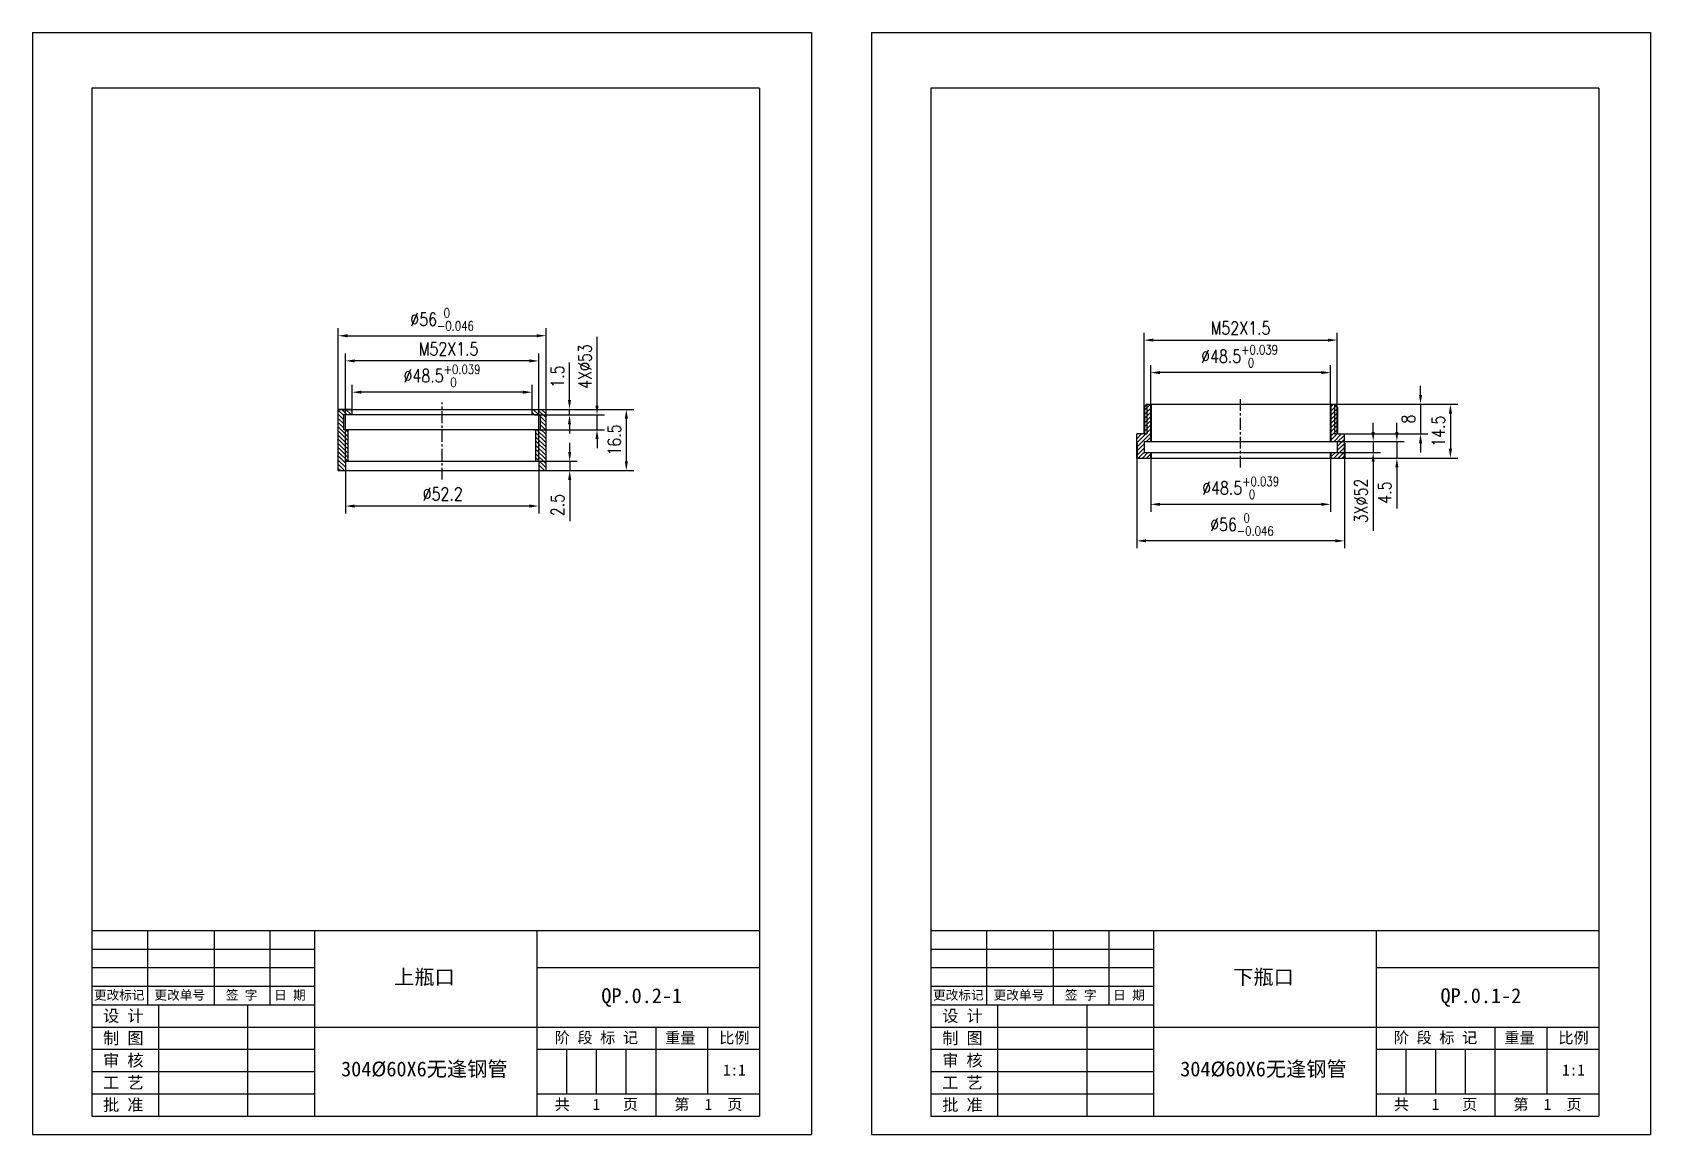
# Model space of a CAD drawing. Extents: x -23172 to -18855, y 7404 to 10591.
# Drawn here: x -22692 to -22255.8, y 9120.1 to 9417.1 of the extents above; entities that cross this region are included whole.
import ezdxf
from ezdxf.enums import TextEntityAlignment as Align

# ---------------------------------------------------------------- set-up
doc = ezdxf.new("R2010")
doc.units = 0
doc.header["$LTSCALE"] = 10
doc.linetypes.add('CENTER', pattern=[50.8, 31.75, -6.35, 6.35, -6.35])
doc.layers.get('DEFPOINTS').update_dxf_attribs({"linetype": 'CONTINUOUS'})
for name, color, linetype in [('3中心线层', 1, 'CENTER'), ('7标注层', 4, 'CONTINUOUS'), ('CONT', 3, 'CONTINUOUS'), ('TEXT', 1, 'CONTINUOUS')]:
    doc.layers.add(name, color=color, linetype=linetype)
doc.layers.add('YELLOW', color=2, linetype='CONTINUOUS', lineweight=40)
doc.styles.add('CHINA1', font='')
doc.styles.add('PC_TEXTSTYLE', font='txt.shx', dxfattribs={"width": 0.8, "bigfont": 'hzfs.shx'})
doc.styles.get('CHINA1').set_extended_font_data('SimSun')
doc.dimstyles.new('TH_GBDIM', dxfattribs={"dimtxt": 3.5, "dimasz": 2.5, "dimexe": 2, "dimexo": 0, "dimgap": 1.5, "dimtad": 1, "dimdec": 1, "dimzin": 0, "dimdsep": 46, "dimtxsty": 'PC_TEXTSTYLE', "dimcen": 2.5, "dimadec": 0, "dimazin": 0, "dimtfac": 0.714286, "dimtdec": 4, "dimtmove": 0, "dimatfit": 3, "dimfxl": 1, "dimtolj": 1, "dimtzin": 0, "dimarcsym": 0})
pattern_1 = [(225, (-90.1467, -316.4002), (0.561266008, -0.561266008), [])]

# ---------------------------------------------------------------- blocks, each defined once
blk = doc.blocks.new('*D48')
at = {"layer": '7标注层', "color": 0, "lineweight": -2, "ltscale": 0.5}
for p, q in [((-22609.51, 9315.56), (-22609.51, 9337.39)), ((-22607.01, 9335.39), (-22556.01, 9335.39)), ((-22553.51, 9315.56), (-22553.51, 9337.39))]:
    blk.add_line(p, q, dxfattribs=at)
at = {"layer": '7标注层', "color": 0, "lineweight": -3, "ltscale": 0.5}
for points in [[(-22607.01, 9335.8), (-22607.01, 9334.97), (-22609.51, 9335.39)], [(-22556.01, 9335.8), (-22556.01, 9334.97), (-22553.51, 9335.39)]]:
    blk.add_solid(points, dxfattribs=at)
at = {"layer": 'DEFPOINTS', "color": 0, "lineweight": -3, "ltscale": 0.5}
for p in [(-22553.51, 9335.39), (-22609.51, 9315.56), (-22553.51, 9315.56)]:
    blk.add_point(p, dxfattribs=at)
at = {"layer": '7标注层', "color": 0, "lineweight": -3, "ltscale": 0.5, "insert": (-22581.51, 9339.8), "char_height": 3.5, "attachment_point": 5, "style": 'PC_TEXTSTYLE'}
blk.add_mtext('\\A1;%%c56{}{\\H0.7143x;\\S 0^ -0.046;}', dxfattribs=at)
blk = doc.blocks.new('*D49')
at = {"layer": '7标注层', "color": 0, "lineweight": -2, "ltscale": 0.5}
for p, q in [((-22605.76, 9314.81), (-22605.76, 9322.18)), ((-22557.26, 9314.81), (-22557.26, 9322.18)), ((-22559.76, 9320.18), (-22603.26, 9320.18))]:
    blk.add_line(p, q, dxfattribs=at)
at = {"layer": '7标注层', "color": 0, "lineweight": -3, "ltscale": 0.5}
for points in [[(-22603.26, 9320.59), (-22603.26, 9319.76), (-22605.76, 9320.18)], [(-22559.76, 9320.59), (-22559.76, 9319.76), (-22557.26, 9320.18)]]:
    blk.add_solid(points, dxfattribs=at)
at = {"layer": 'DEFPOINTS', "color": 0, "lineweight": -3, "ltscale": 0.5}
for p in [(-22605.76, 9320.18), (-22605.76, 9314.81), (-22557.26, 9314.81)]:
    blk.add_point(p, dxfattribs=at)
at = {"layer": '7标注层', "color": 0, "lineweight": -3, "ltscale": 0.5, "insert": (-22581.52, 9324.59), "char_height": 3.5, "attachment_point": 5, "style": 'PC_TEXTSTYLE'}
blk.add_mtext('\\A1;%%c48.5{}{\\H0.7143x;\\S+0.039^  0;}', dxfattribs=at)
blk = doc.blocks.new('*D50')
at = {"layer": '7标注层', "color": 0, "lineweight": -2, "ltscale": 0.5}
for p, q in [((-22556.94, 9315.56), (-22529.86, 9315.56)), ((-22531.86, 9313.06), (-22531.86, 9301.56)), ((-22556.94, 9299.06), (-22529.86, 9299.06))]:
    blk.add_line(p, q, dxfattribs=at)
at = {"layer": '7标注层', "color": 0, "lineweight": -3, "ltscale": 0.5}
for points in [[(-22532.27, 9313.06), (-22531.44, 9313.06), (-22531.86, 9315.56)], [(-22532.27, 9301.56), (-22531.44, 9301.56), (-22531.86, 9299.06)]]:
    blk.add_solid(points, dxfattribs=at)
at = {"layer": 'DEFPOINTS', "color": 0, "lineweight": -3, "ltscale": 0.5}
for p in [(-22556.94, 9315.56), (-22556.94, 9299.06), (-22531.86, 9299.06)]:
    blk.add_point(p, dxfattribs=at)
at = {"layer": '7标注层', "color": 0, "lineweight": -3, "ltscale": 0.5, "insert": (-22535.11, 9307.31), "char_height": 3.5, "attachment_point": 5, "rotation": 90, "style": 'PC_TEXTSTYLE'}
blk.add_mtext('\\A1;16.5{}{}', dxfattribs=at)
blk = doc.blocks.new('*D51')
at = {"layer": '7标注层', "color": 0, "lineweight": -2, "ltscale": 0.5}
for p, q in [((-22547.17, 9318.06), (-22547.17, 9328.22)), ((-22555.44, 9315.56), (-22545.17, 9315.56)), ((-22555.44, 9314.06), (-22545.17, 9314.06)), ((-22547.17, 9314.06), (-22547.17, 9315.56)), ((-22547.17, 9311.56), (-22547.17, 9309.06))]:
    blk.add_line(p, q, dxfattribs=at)
at = {"layer": '7标注层', "color": 0, "lineweight": -3, "ltscale": 0.5}
for points in [[(-22547.59, 9318.06), (-22546.76, 9318.06), (-22547.17, 9315.56)], [(-22547.59, 9311.56), (-22546.76, 9311.56), (-22547.17, 9314.06)]]:
    blk.add_solid(points, dxfattribs=at)
at = {"layer": 'DEFPOINTS', "color": 0, "lineweight": -3, "ltscale": 0.5}
for p in [(-22555.44, 9315.56), (-22555.44, 9314.06), (-22547.17, 9315.56)]:
    blk.add_point(p, dxfattribs=at)
at = {"layer": '7标注层', "color": 0, "lineweight": -3, "ltscale": 0.5, "insert": (-22550.42, 9324.39), "char_height": 3.5, "attachment_point": 5, "rotation": 90, "style": 'PC_TEXTSTYLE'}
blk.add_mtext('\\A1;1.5{}{}', dxfattribs=at)
blk = doc.blocks.new('*D52')
at = {"layer": '7标注层', "color": 0, "lineweight": -2, "ltscale": 0.5}
for p, q in [((-22539.76, 9316.56), (-22539.76, 9335.12)), ((-22556.57, 9314.06), (-22537.76, 9314.06)), ((-22539.76, 9310.06), (-22539.76, 9314.06)), ((-22556.57, 9310.06), (-22537.76, 9310.06)), ((-22539.76, 9307.56), (-22539.76, 9305.06))]:
    blk.add_line(p, q, dxfattribs=at)
at = {"layer": '7标注层', "color": 0, "lineweight": -3, "ltscale": 0.5}
for points in [[(-22540.18, 9316.56), (-22539.34, 9316.56), (-22539.76, 9314.06)], [(-22540.18, 9307.56), (-22539.34, 9307.56), (-22539.76, 9310.06)]]:
    blk.add_solid(points, dxfattribs=at)
at = {"layer": 'DEFPOINTS', "color": 0, "lineweight": -3, "ltscale": 0.5}
for p in [(-22556.57, 9314.06), (-22556.57, 9310.06), (-22539.76, 9310.06)]:
    blk.add_point(p, dxfattribs=at)
at = {"layer": '7标注层', "color": 0, "lineweight": -3, "ltscale": 0.5, "insert": (-22543.01, 9327.09), "char_height": 3.5, "attachment_point": 5, "rotation": 90, "style": 'PC_TEXTSTYLE'}
blk.add_mtext('\\A1;4X%%c53{}{}', dxfattribs=at)
blk = doc.blocks.new('*D53')
at = {"layer": '7标注层', "color": 0, "lineweight": -2, "ltscale": 0.5}
for p, q in [((-22547.13, 9304.06), (-22547.13, 9306.56)), ((-22557.67, 9301.56), (-22545.13, 9301.56)), ((-22547.13, 9301.56), (-22547.13, 9299.06)), ((-22557.67, 9299.06), (-22545.13, 9299.06)), ((-22547.13, 9296.56), (-22547.13, 9285.46))]:
    blk.add_line(p, q, dxfattribs=at)
at = {"layer": '7标注层', "color": 0, "lineweight": -3, "ltscale": 0.5}
for points in [[(-22547.54, 9304.06), (-22546.71, 9304.06), (-22547.13, 9301.56)], [(-22547.54, 9296.56), (-22546.71, 9296.56), (-22547.13, 9299.06)]]:
    blk.add_solid(points, dxfattribs=at)
at = {"layer": 'DEFPOINTS', "color": 0, "lineweight": -3, "ltscale": 0.5}
for p in [(-22557.67, 9301.56), (-22557.67, 9299.06), (-22547.13, 9299.06)]:
    blk.add_point(p, dxfattribs=at)
at = {"layer": '7标注层', "color": 0, "lineweight": -3, "ltscale": 0.5, "insert": (-22550.38, 9289.76), "char_height": 3.5, "attachment_point": 5, "rotation": 90, "style": 'PC_TEXTSTYLE'}
blk.add_mtext('\\A1;2.5{}{}', dxfattribs=at)
blk = doc.blocks.new('*D54')
at = {"layer": '7标注层', "color": 0, "lineweight": -2, "ltscale": 0.5}
for p, q in [((-22607.56, 9301.56), (-22607.56, 9330.61)), ((-22555.46, 9301.56), (-22555.46, 9330.61)), ((-22557.96, 9328.61), (-22605.06, 9328.61))]:
    blk.add_line(p, q, dxfattribs=at)
at = {"layer": '7标注层', "color": 0, "lineweight": -3, "ltscale": 0.5}
for points in [[(-22605.06, 9329.02), (-22605.06, 9328.19), (-22607.56, 9328.61)], [(-22557.96, 9329.02), (-22557.96, 9328.19), (-22555.46, 9328.61)]]:
    blk.add_solid(points, dxfattribs=at)
at = {"layer": 'DEFPOINTS', "color": 0, "lineweight": -3, "ltscale": 0.5}
for p in [(-22607.56, 9328.61), (-22607.56, 9301.56), (-22555.46, 9301.56)]:
    blk.add_point(p, dxfattribs=at)
at = {"layer": '7标注层', "color": 0, "lineweight": -3, "ltscale": 0.5, "insert": (-22579.76, 9331.86), "char_height": 3.5, "attachment_point": 5, "style": 'PC_TEXTSTYLE'}
blk.add_mtext('\\A1;M52X1.5{}{}', dxfattribs=at)
blk = doc.blocks.new('*D55')
at = {"layer": '7标注层', "color": 0, "lineweight": -2, "ltscale": 0.5}
for p, q in [((-22607.56, 9299.06), (-22607.56, 9287.5)), ((-22555.46, 9299.06), (-22555.46, 9287.5)), ((-22557.96, 9289.5), (-22605.06, 9289.5))]:
    blk.add_line(p, q, dxfattribs=at)
at = {"layer": '7标注层', "color": 0, "lineweight": -3, "ltscale": 0.5}
for points in [[(-22605.06, 9289.92), (-22605.06, 9289.08), (-22607.56, 9289.5)], [(-22557.96, 9289.92), (-22557.96, 9289.08), (-22555.46, 9289.5)]]:
    blk.add_solid(points, dxfattribs=at)
at = {"layer": 'DEFPOINTS', "color": 0, "lineweight": -3, "ltscale": 0.5}
for p in [(-22607.56, 9299.06), (-22555.46, 9299.06), (-22607.56, 9289.5)]:
    blk.add_point(p, dxfattribs=at)
at = {"layer": '7标注层', "color": 0, "lineweight": -3, "ltscale": 0.5, "insert": (-22581.34, 9292.75), "char_height": 3.5, "attachment_point": 5, "style": 'PC_TEXTSTYLE'}
blk.add_mtext('\\A1;%%c52.2{}{}', dxfattribs=at)
blk = doc.blocks.new('*D56')
at = {"layer": '7标注层', "color": 0, "lineweight": -2, "ltscale": 0.5}
for p, q in [((-22394.28, 9302.43), (-22394.28, 9278.12)), ((-22338.28, 9302.43), (-22338.28, 9278.12)), ((-22340.78, 9280.12), (-22391.78, 9280.12))]:
    blk.add_line(p, q, dxfattribs=at)
at = {"layer": '7标注层', "color": 0, "lineweight": -3, "ltscale": 0.5}
for points in [[(-22391.78, 9280.53), (-22391.78, 9279.7), (-22394.28, 9280.12)], [(-22340.78, 9280.53), (-22340.78, 9279.7), (-22338.28, 9280.12)]]:
    blk.add_solid(points, dxfattribs=at)
at = {"layer": 'DEFPOINTS', "color": 0, "lineweight": -3, "ltscale": 0.5}
for p in [(-22394.28, 9302.43), (-22338.28, 9302.43), (-22394.28, 9280.12)]:
    blk.add_point(p, dxfattribs=at)
at = {"layer": '7标注层', "color": 0, "lineweight": -3, "ltscale": 0.5, "insert": (-22365.93, 9284.53), "char_height": 3.5, "attachment_point": 5, "style": 'PC_TEXTSTYLE'}
blk.add_mtext('\\A1;%%c56{}{\\H0.7143x;\\S 0^ -0.046;}', dxfattribs=at)
blk = doc.blocks.new('*D57')
at = {"layer": '7标注层', "color": 0, "lineweight": -2, "ltscale": 0.5}
for p, q in [((-22390.53, 9302.43), (-22390.53, 9287.96)), ((-22342.03, 9302.43), (-22342.03, 9287.96)), ((-22344.53, 9289.96), (-22388.03, 9289.96))]:
    blk.add_line(p, q, dxfattribs=at)
at = {"layer": '7标注层', "color": 0, "lineweight": -3, "ltscale": 0.5}
for points in [[(-22388.03, 9290.38), (-22388.03, 9289.54), (-22390.53, 9289.96)], [(-22344.53, 9290.38), (-22344.53, 9289.54), (-22342.03, 9289.96)]]:
    blk.add_solid(points, dxfattribs=at)
at = {"layer": 'DEFPOINTS', "color": 0, "lineweight": -3, "ltscale": 0.5}
for p in [(-22390.53, 9302.43), (-22342.03, 9302.43), (-22390.53, 9289.96)]:
    blk.add_point(p, dxfattribs=at)
at = {"layer": '7标注层', "color": 0, "lineweight": -3, "ltscale": 0.5, "insert": (-22366.28, 9294.38), "char_height": 3.5, "attachment_point": 5, "style": 'PC_TEXTSTYLE'}
blk.add_mtext('\\A1;%%c48.5{}{\\H0.7143x;\\S+0.039^  0;}', dxfattribs=at)
blk = doc.blocks.new('*D58')
at = {"layer": '7标注层', "color": 0, "lineweight": -2, "ltscale": 0.5}
for p, q in [((-22392.33, 9316.18), (-22392.33, 9336.21)), ((-22389.83, 9334.21), (-22342.73, 9334.21)), ((-22340.23, 9316.18), (-22340.23, 9336.21))]:
    blk.add_line(p, q, dxfattribs=at)
at = {"layer": '7标注层', "color": 0, "lineweight": -3, "ltscale": 0.5}
for points in [[(-22389.83, 9334.62), (-22389.83, 9333.79), (-22392.33, 9334.21)], [(-22342.73, 9334.62), (-22342.73, 9333.79), (-22340.23, 9334.21)]]:
    blk.add_solid(points, dxfattribs=at)
at = {"layer": 'DEFPOINTS', "color": 0, "lineweight": -3, "ltscale": 0.5}
for p in [(-22340.23, 9334.21), (-22392.33, 9316.18), (-22340.23, 9316.18)]:
    blk.add_point(p, dxfattribs=at)
at = {"layer": '7标注层', "color": 0, "lineweight": -3, "ltscale": 0.5, "insert": (-22366.31, 9337.46), "char_height": 3.5, "attachment_point": 5, "style": 'PC_TEXTSTYLE'}
blk.add_mtext('\\A1;M52X1.5{}{}', dxfattribs=at)
blk = doc.blocks.new('*D59')
at = {"layer": '7标注层', "color": 0, "lineweight": -2, "ltscale": 0.5}
for p, q in [((-22390.53, 9316.93), (-22390.53, 9327.45)), ((-22344.53, 9325.45), (-22388.03, 9325.45)), ((-22342.03, 9316.93), (-22342.03, 9327.45))]:
    blk.add_line(p, q, dxfattribs=at)
at = {"layer": '7标注层', "color": 0, "lineweight": -3, "ltscale": 0.5}
for points in [[(-22388.03, 9325.87), (-22388.03, 9325.03), (-22390.53, 9325.45)], [(-22344.53, 9325.87), (-22344.53, 9325.03), (-22342.03, 9325.45)]]:
    blk.add_solid(points, dxfattribs=at)
at = {"layer": 'DEFPOINTS', "color": 0, "lineweight": -3, "ltscale": 0.5}
for p in [(-22390.53, 9325.45), (-22390.53, 9316.93), (-22342.03, 9316.93)]:
    blk.add_point(p, dxfattribs=at)
at = {"layer": '7标注层', "color": 0, "lineweight": -3, "ltscale": 0.5, "insert": (-22366.57, 9329.87), "char_height": 3.5, "attachment_point": 5, "style": 'PC_TEXTSTYLE'}
blk.add_mtext('\\A1;%%c48.5{}{\\H0.7143x;\\S+0.039^  0;}', dxfattribs=at)
blk = doc.blocks.new('*D60')
at = {"layer": '7标注层', "color": 0, "lineweight": -2, "ltscale": 0.5}
for p, q in [((-22340.98, 9316.93), (-22307.74, 9316.93)), ((-22309.74, 9314.43), (-22309.74, 9304.93)), ((-22340.98, 9302.43), (-22307.74, 9302.43))]:
    blk.add_line(p, q, dxfattribs=at)
at = {"layer": '7标注层', "color": 0, "lineweight": -3, "ltscale": 0.5}
for points in [[(-22310.16, 9314.43), (-22309.32, 9314.43), (-22309.74, 9316.93)], [(-22310.16, 9304.93), (-22309.32, 9304.93), (-22309.74, 9302.43)]]:
    blk.add_solid(points, dxfattribs=at)
at = {"layer": 'DEFPOINTS', "color": 0, "lineweight": -3, "ltscale": 0.5}
for p in [(-22340.98, 9316.93), (-22340.98, 9302.43), (-22309.74, 9302.43)]:
    blk.add_point(p, dxfattribs=at)
at = {"layer": '7标注层', "color": 0, "lineweight": -3, "ltscale": 0.5, "insert": (-22312.99, 9309.68), "char_height": 3.5, "attachment_point": 5, "rotation": 90, "style": 'PC_TEXTSTYLE'}
blk.add_mtext('\\A1;14.5{}{}', dxfattribs=at)
blk = doc.blocks.new('*D61')
at = {"layer": '7标注层', "color": 0, "lineweight": -2, "ltscale": 0.5}
for p, q in [((-22317.8, 9319.43), (-22317.8, 9321.93)), ((-22341.22, 9316.93), (-22315.8, 9316.93)), ((-22317.8, 9316.93), (-22317.8, 9308.93)), ((-22340.98, 9308.93), (-22315.8, 9308.93)), ((-22317.8, 9306.43), (-22317.8, 9303.93))]:
    blk.add_line(p, q, dxfattribs=at)
at = {"layer": '7标注层', "color": 0, "lineweight": -3, "ltscale": 0.5}
for points in [[(-22318.21, 9319.43), (-22317.38, 9319.43), (-22317.8, 9316.93)], [(-22318.21, 9306.43), (-22317.38, 9306.43), (-22317.8, 9308.93)]]:
    blk.add_solid(points, dxfattribs=at)
at = {"layer": 'DEFPOINTS', "color": 0, "lineweight": -3, "ltscale": 0.5}
for p in [(-22341.22, 9316.93), (-22340.98, 9308.93), (-22317.8, 9308.93)]:
    blk.add_point(p, dxfattribs=at)
at = {"layer": '7标注层', "color": 0, "lineweight": -3, "ltscale": 0.5, "insert": (-22321.05, 9312.93), "char_height": 3.5, "attachment_point": 5, "rotation": 90, "style": 'PC_TEXTSTYLE'}
blk.add_mtext('\\A1;8{}{}', dxfattribs=at)
blk = doc.blocks.new('*D62')
at = {"layer": '7标注层', "color": 0, "lineweight": -2, "ltscale": 0.5}
for p, q in [((-22324.18, 9309.43), (-22324.18, 9311.93)), ((-22340.46, 9306.93), (-22322.18, 9306.93)), ((-22324.18, 9306.93), (-22324.18, 9302.43)), ((-22340.46, 9302.43), (-22322.18, 9302.43)), ((-22324.18, 9299.93), (-22324.18, 9288.83))]:
    blk.add_line(p, q, dxfattribs=at)
at = {"layer": '7标注层', "color": 0, "lineweight": -3, "ltscale": 0.5}
for points in [[(-22324.59, 9309.43), (-22323.76, 9309.43), (-22324.18, 9306.93)], [(-22324.59, 9299.93), (-22323.76, 9299.93), (-22324.18, 9302.43)]]:
    blk.add_solid(points, dxfattribs=at)
at = {"layer": 'DEFPOINTS', "color": 0, "lineweight": -3, "ltscale": 0.5}
for p in [(-22340.46, 9306.93), (-22340.46, 9302.43), (-22324.18, 9302.43)]:
    blk.add_point(p, dxfattribs=at)
at = {"layer": '7标注层', "color": 0, "lineweight": -3, "ltscale": 0.5, "insert": (-22327.43, 9293.13), "char_height": 3.5, "attachment_point": 5, "rotation": 90, "style": 'PC_TEXTSTYLE'}
blk.add_mtext('\\A1;4.5{}{}', dxfattribs=at)
blk = doc.blocks.new('*D63')
at = {"layer": '7标注层', "color": 0, "lineweight": -2, "ltscale": 0.5}
for p, q in [((-22330.56, 9309.43), (-22330.56, 9311.93)), ((-22340.46, 9306.93), (-22328.56, 9306.93)), ((-22340.46, 9303.93), (-22328.56, 9303.93)), ((-22330.56, 9306.93), (-22330.56, 9303.93)), ((-22330.56, 9301.43), (-22330.56, 9282.86))]:
    blk.add_line(p, q, dxfattribs=at)
at = {"layer": '7标注层', "color": 0, "lineweight": -3, "ltscale": 0.5}
for points in [[(-22330.98, 9309.43), (-22330.14, 9309.43), (-22330.56, 9306.93)], [(-22330.98, 9301.43), (-22330.14, 9301.43), (-22330.56, 9303.93)]]:
    blk.add_solid(points, dxfattribs=at)
at = {"layer": 'DEFPOINTS', "color": 0, "lineweight": -3, "ltscale": 0.5}
for p in [(-22340.46, 9306.93), (-22340.46, 9303.93), (-22330.56, 9303.93)]:
    blk.add_point(p, dxfattribs=at)
at = {"layer": '7标注层', "color": 0, "lineweight": -3, "ltscale": 0.5, "insert": (-22333.81, 9290.89), "char_height": 3.5, "attachment_point": 5, "rotation": 90, "style": 'PC_TEXTSTYLE'}
blk.add_mtext('\\A1;3X%%c52{}{}', dxfattribs=at)

msp = doc.modelspace()

# ---------------------------------------------------------------- hatches: boundary and pattern name
at = {"layer": 'YELLOW', "lineweight": -3, "ltscale": 0.5}
h = msp.add_hatch(dxfattribs=at)
h.set_pattern_fill('ANSI31', color=3, scale=0.25, angle=180, style=0)
h.set_pattern_definition(pattern_1)
h.paths.add_polyline_path([(-22392.33, 9306.93), (-22390.53, 9306.93), (-22390.53, 9316.93), (-22391.58, 9316.93), (-22391.58, 9308.93), (-22392.33, 9308.93), (-22394.28, 9308.93), (-22394.28, 9306.24), (-22394.28, 9302.43), (-22390.53, 9302.43), (-22390.53, 9303.93), (-22392.33, 9303.93)])
h.paths.add_polyline_path([(-22391.58, 9316.92), (-22392.33, 9316.18), (-22392.33, 9308.93), (-22391.58, 9308.93)], flags=17)
h = msp.add_hatch(dxfattribs=at)
h.set_pattern_fill('ANSI31', color=3, scale=0.25, angle=180, style=0)
h.set_pattern_definition(pattern_1)
h.paths.add_polyline_path([(-22340.23, 9303.93), (-22342.03, 9303.93), (-22342.03, 9302.43), (-22338.28, 9302.43), (-22338.28, 9306.43), (-22338.28, 9308.93), (-22340.23, 9308.93), (-22340.98, 9308.93), (-22340.98, 9316.93), (-22342.03, 9316.93), (-22342.03, 9306.93), (-22340.23, 9306.93)])
h.paths.add_polyline_path([(-22340.98, 9308.93), (-22340.23, 9308.93), (-22340.23, 9316.18), (-22340.98, 9316.93)])
h = msp.add_hatch(dxfattribs=at)
h.set_pattern_fill('ANSI31', color=3, scale=0.25, angle=270, style=0)
h.paths.add_polyline_path([(-22555.46, 9301.56), (-22555.46, 9299.06), (-22553.51, 9299.06), (-22553.51, 9315.56), (-22557.26, 9315.56), (-22557.26, 9314.06), (-22555.01, 9314.06), (-22555.01, 9310.06), (-22555.46, 9310.06)])
h.paths.add_polyline_path([(-22556.21, 9301.56), (-22555.46, 9301.56), (-22555.46, 9310.06), (-22556.21, 9310.06)], flags=17)
h.paths.add_polyline_path([(-22607.56, 9310.06), (-22608.01, 9310.06), (-22608.01, 9314.06), (-22605.76, 9314.06), (-22605.76, 9315.56), (-22609.51, 9315.56), (-22609.51, 9299.06), (-22607.56, 9299.06), (-22607.56, 9301.56)])
h.paths.add_polyline_path([(-22606.81, 9310.06), (-22607.56, 9310.06), (-22607.56, 9301.56), (-22606.81, 9301.56)], flags=17)

# ---------------------------------------------------------------- linework, layer by layer
at = {"layer": '3中心线层', "ltscale": 0.01}
for p, q in [((-22581.51, 9296.63), (-22581.51, 9317.43)), ((-22366.28, 9299.89), (-22366.28, 9318.79))]:
    msp.add_line(p, q, dxfattribs=at)
at = {"layer": 'CONT', "lineweight": -3}
for p, q in [((-22660.95, 9175.13), (-22660.95, 9155.13)), ((-22642.95, 9175.13), (-22642.95, 9155.13)), ((-22627.95, 9175.13), (-22627.95, 9155.13)), ((-22615.95, 9175.13), (-22615.95, 9125.13)), ((-22555.95, 9175.13), (-22555.95, 9125.13)), ((-22434.78, 9175.13), (-22434.78, 9155.13)), ((-22416.78, 9175.13), (-22416.78, 9155.13)), ((-22401.78, 9175.13), (-22401.78, 9155.13)), ((-22389.78, 9175.13), (-22389.78, 9125.13)), ((-22329.78, 9175.13), (-22329.78, 9125.13)), ((-22675.95, 9170.13), (-22615.95, 9170.13)), ((-22449.78, 9170.13), (-22389.78, 9170.13)), ((-22675.95, 9165.13), (-22615.95, 9165.13)), ((-22555.95, 9165.13), (-22495.95, 9165.13)), ((-22449.78, 9165.13), (-22389.78, 9165.13)), ((-22329.78, 9165.13), (-22269.78, 9165.13)), ((-22675.95, 9160.13), (-22615.95, 9160.13)), ((-22449.78, 9160.13), (-22389.78, 9160.13)), ((-22657.95, 9155.13), (-22657.95, 9125.13)), ((-22633.95, 9155.13), (-22633.95, 9125.13)), ((-22431.78, 9155.13), (-22431.78, 9125.13)), ((-22407.78, 9155.13), (-22407.78, 9125.13)), ((-22675.95, 9149.13), (-22495.95, 9149.13)), ((-22523.95, 9149.13), (-22523.95, 9125.13)), ((-22509.95, 9149.13), (-22509.95, 9131.13)), ((-22449.78, 9149.13), (-22269.78, 9149.13)), ((-22297.78, 9149.13), (-22297.78, 9125.13)), ((-22283.78, 9149.13), (-22283.78, 9131.13)), ((-22675.95, 9143.13), (-22615.95, 9143.13)), ((-22555.95, 9143.13), (-22495.95, 9143.13)), ((-22547.95, 9143.13), (-22547.95, 9131.13)), ((-22539.95, 9143.13), (-22539.95, 9131.13)), ((-22531.95, 9143.13), (-22531.95, 9131.13)), ((-22449.78, 9143.13), (-22389.78, 9143.13)), ((-22329.78, 9143.13), (-22269.78, 9143.13)), ((-22321.78, 9143.13), (-22321.78, 9131.13)), ((-22313.78, 9143.13), (-22313.78, 9131.13)), ((-22305.78, 9143.13), (-22305.78, 9131.13)), ((-22675.95, 9137.13), (-22615.95, 9137.13)), ((-22449.78, 9137.13), (-22389.78, 9137.13)), ((-22675.95, 9131.13), (-22615.95, 9131.13)), ((-22555.95, 9131.13), (-22495.95, 9131.13)), ((-22449.78, 9131.13), (-22389.78, 9131.13)), ((-22329.78, 9131.13), (-22269.78, 9131.13))]:
    msp.add_line(p, q, dxfattribs=at)
at = {"layer": 'DEFPOINTS', "lineweight": -3}
for p, q in [((-22691.95, 9417.13), (-22691.95, 9120.13)), ((-22691.95, 9417.13), (-22481.95, 9417.13)), ((-22481.95, 9417.13), (-22481.95, 9120.13)), ((-22465.78, 9417.13), (-22465.78, 9120.13)), ((-22465.78, 9417.13), (-22255.78, 9417.13)), ((-22255.78, 9417.13), (-22255.78, 9120.13)), ((-22691.95, 9120.13), (-22481.95, 9120.13)), ((-22465.78, 9120.13), (-22255.78, 9120.13))]:
    msp.add_line(p, q, dxfattribs=at)
at = {"layer": 'YELLOW', "lineweight": -3}
for p, q in [((-22675.95, 9402.13), (-22675.95, 9125.13)), ((-22495.95, 9402.13), (-22675.95, 9402.13)), ((-22495.95, 9402.13), (-22495.95, 9125.13)), ((-22449.78, 9402.13), (-22449.78, 9125.13)), ((-22269.78, 9402.13), (-22449.78, 9402.13)), ((-22269.78, 9402.13), (-22269.78, 9125.13)), ((-22675.95, 9175.13), (-22495.95, 9175.13)), ((-22449.78, 9175.13), (-22269.78, 9175.13)), ((-22675.95, 9155.13), (-22615.95, 9155.13)), ((-22449.78, 9155.13), (-22389.78, 9155.13)), ((-22675.95, 9125.13), (-22495.95, 9125.13)), ((-22449.78, 9125.13), (-22269.78, 9125.13))]:
    msp.add_line(p, q, dxfattribs=at)
at = {"layer": 'YELLOW', "lineweight": 40, "ltscale": 7}
for p, q in [((-22391.58, 9316.93), (-22392.33, 9316.18)), ((-22391.58, 9316.93), (-22392.33, 9316.18)), ((-22390.53, 9316.93), (-22390.53, 9306.93)), ((-22342.03, 9316.93), (-22342.03, 9306.93)), ((-22340.98, 9316.93), (-22340.23, 9316.18)), ((-22392.33, 9316.18), (-22392.33, 9308.93)), ((-22340.23, 9316.18), (-22340.23, 9308.93)), ((-22390.53, 9303.93), (-22390.53, 9302.43)), ((-22342.03, 9303.93), (-22342.03, 9302.43))]:
    msp.add_line(p, q, dxfattribs=at)
at = {"layer": 'YELLOW', "color": 3, "lineweight": -3, "ltscale": 0.5}
for p, q in [((-22391.58, 9316.93), (-22391.58, 9308.93)), ((-22391.58, 9316.93), (-22391.58, 9308.93)), ((-22340.98, 9316.93), (-22340.98, 9308.93)), ((-22607.56, 9301.56), (-22607.56, 9310.06)), ((-22555.46, 9301.56), (-22555.46, 9310.06))]:
    msp.add_line(p, q, dxfattribs=at)
at = {"layer": 'YELLOW', "lineweight": -3, "ltscale": 0.5}
for p, q in [((-22391.58, 9316.93), (-22340.98, 9316.93)), ((-22605.76, 9315.56), (-22609.51, 9315.56)), ((-22609.51, 9299.06), (-22609.51, 9315.56)), ((-22609.51, 9315.56), (-22553.51, 9315.56)), ((-22608.01, 9310.06), (-22608.01, 9314.06)), ((-22555.01, 9314.06), (-22608.01, 9314.06)), ((-22605.76, 9314.06), (-22605.76, 9315.56)), ((-22557.26, 9314.06), (-22557.26, 9315.56)), ((-22555.01, 9310.06), (-22555.01, 9314.06)), ((-22553.51, 9299.06), (-22553.51, 9315.56)), ((-22555.01, 9310.06), (-22608.01, 9310.06)), ((-22606.81, 9301.56), (-22606.81, 9310.06)), ((-22556.21, 9301.56), (-22556.21, 9310.06)), ((-22394.28, 9306.24), (-22394.28, 9308.93)), ((-22392.33, 9308.93), (-22394.28, 9308.93)), ((-22392.33, 9308.93), (-22391.58, 9308.93)), ((-22340.23, 9308.93), (-22340.98, 9308.93)), ((-22340.23, 9308.93), (-22338.28, 9308.93)), ((-22338.28, 9306.04), (-22338.28, 9308.93)), ((-22392.33, 9306.93), (-22340.23, 9306.93)), ((-22392.33, 9306.93), (-22392.33, 9303.93)), ((-22392.33, 9303.93), (-22340.23, 9303.93)), ((-22340.23, 9306.93), (-22340.23, 9303.93)), ((-22607.56, 9301.56), (-22555.46, 9301.56)), ((-22607.56, 9301.56), (-22607.56, 9299.06)), ((-22555.46, 9301.56), (-22555.46, 9299.06)), ((-22394.28, 9302.43), (-22338.28, 9302.43)), ((-22609.51, 9299.06), (-22553.51, 9299.06))]:
    msp.add_line(p, q, dxfattribs=at)
at = {"layer": 'YELLOW', "lineweight": 40}
for p, q in [((-22394.28, 9306.43), (-22394.28, 9302.43)), ((-22338.28, 9306.43), (-22338.28, 9302.43))]:
    msp.add_line(p, q, dxfattribs=at)

# ---------------------------------------------------------------- texts
at = {"layer": 'TEXT', "lineweight": -3, "style": 'CHINA1'}
for s, height, p in [('上瓶口', 4, (-22586.29, 9160.61)), ('下瓶口', 4, (-22360.11, 9160.61)), ('更改标记', 2.5, (-22668.55, 9156.5)), ('更改单号', 2.5, (-22652.23, 9156.5)), ('签 字', 2.5, (-22635.55, 9156.5)), ('日 期', 2.5, (-22622.53, 9156.5)), ('QP.0.2-1', 4, (-22527.71, 9155.57)), ('更改标记', 2.5, (-22442.38, 9156.5)), ('更改单号', 2.5, (-22426.05, 9156.5)), ('签 字', 2.5, (-22409.38, 9156.5)), ('日 期', 2.5, (-22396.36, 9156.5)), ('QP.0.1-2', 4, (-22301.53, 9155.57)), ('阶 段 标 记', 3, (-22539.93, 9144.78)), ('重量', 3, (-22517.3, 9144.72)), ('比例', 3, (-22502.74, 9144.72)), ('阶 段 标 记', 3, (-22313.75, 9144.78)), ('重量', 3, (-22291.12, 9144.72)), ('比例', 3, (-22276.57, 9144.72)), ('304%%c60X6无逢钢管', 4, (-22586.29, 9135.83)), ('1:1', 3, (-22502.74, 9136.04)), ('304%%c60X6无逢钢管', 4, (-22360.11, 9135.83)), ('1:1', 3, (-22276.57, 9136.04)), ('共   1   页', 3, (-22539.93, 9126.78)), ('第  1  页', 3, (-22509.75, 9126.78)), ('共   1   页', 3, (-22313.75, 9126.78)), ('第  1  页', 3, (-22283.58, 9126.78))]:
    msp.add_text(s, height=height, dxfattribs=at).set_placement(p, align=Align.CENTER)
for s, p in [('设 计', (-22672.89, 9150.55)), ('设 计', (-22446.71, 9150.55)), ('制 图', (-22672.89, 9144.55)), ('制 图', (-22446.71, 9144.55)), ('审 核', (-22672.89, 9138.55)), ('审 核', (-22446.71, 9138.55)), ('工 艺', (-22672.89, 9132.55)), ('工 艺', (-22446.71, 9132.55)), ('批 准', (-22672.89, 9126.55)), ('批 准', (-22446.71, 9126.55))]:
    msp.add_text(s, height=3.2, dxfattribs=at).set_placement(p)

# ---------------------------------------------------------------- dimensions: what is measured, and where the dimension line sits
at = {"layer": '7标注层', "lineweight": -3, "ltscale": 0.5}
for base, p1, p2, text, picture, middle in [((-22553.51, 9335.39), (-22609.51, 9315.56), (-22553.51, 9315.56), '%%c56{}{\\H0.7143x;\\S 0^ -0.046;}', '*D48', (-22581.51, 9339.8)), ((-22390.53, 9289.96), (-22342.03, 9302.43), (-22390.53, 9302.43), '%%c<>{}{\\H0.7143x;\\S+0.039^  0;}', '*D57', (-22366.28, 9294.38))]:
    dim = msp.add_linear_dim(base=base, p1=p1, p2=p2, text=text, dimstyle='TH_GBDIM', override={"dimgap": 1.5, "dimtad": 1, "dimjust": 0, "dimdec": 1, "dimlfac": 1, "dimse1": 0, "dimse2": 0, "dimsd1": 0, "dimsd2": 0}, dxfattribs=at)
    dim.commit()
    dim.dimension.update_dxf_attribs({"geometry": picture, "text_midpoint": middle})
for base, p1, p2, text, picture, middle in [((-22340.23, 9334.21), (-22392.33, 9316.18), (-22340.23, 9316.18), 'M52X1.5{}{}', '*D58', (-22366.31, 9334.21)), ((-22390.53, 9325.45), (-22342.03, 9316.93), (-22390.53, 9316.93), '%%c<>{}{\\H0.7143x;\\S+0.039^  0;}', '*D59', (-22366.57, 9325.45)), ((-22605.76, 9320.18), (-22557.26, 9314.81), (-22605.76, 9314.81), '%%c<>{}{\\H0.7143x;\\S+0.039^  0;}', '*D49', (-22581.52, 9320.18)), ((-22394.28, 9280.12), (-22338.28, 9302.43), (-22394.28, 9302.43), '%%c56{}{\\H0.7143x;\\S 0^ -0.046;}', '*D56', (-22365.93, 9280.12))]:
    dim = msp.add_linear_dim(base=base, p1=p1, p2=p2, text=text, dimstyle='TH_GBDIM', override={"dimgap": 1.5, "dimtad": 1, "dimjust": 0, "dimdec": 1, "dimlfac": 1, "dimse1": 0, "dimse2": 0, "dimsd1": 0, "dimsd2": 0}, dxfattribs=at)
    dim.commit()
    dim.dimension.update_dxf_attribs({"geometry": picture, "text_midpoint": middle, "dimtype": 160})
dim = msp.add_linear_dim(base=(-22539.76, 9310.06), p1=(-22556.57, 9314.06), p2=(-22556.57, 9310.06), angle=90, text='4X%%c53{}{}', dimstyle='TH_GBDIM', override={"dimgap": 1.5, "dimtad": 1, "dimjust": 0, "dimdec": 1, "dimlfac": 1, "dimse1": 0, "dimse2": 0, "dimsd1": 0, "dimsd2": 0}, dxfattribs=at)
dim.commit()
dim.dimension.update_dxf_attribs({"geometry": '*D52', "text_midpoint": (-22539.76, 9327.09), "dimtype": 160})
for base, p1, p2, text, picture, middle in [((-22607.56, 9328.61), (-22555.46, 9301.56), (-22607.56, 9301.56), 'M52X1.5{}{}', '*D54', (-22579.76, 9328.61)), ((-22607.56, 9289.5), (-22555.46, 9299.06), (-22607.56, 9299.06), '%%c52.2{}{}', '*D55', (-22581.34, 9289.5))]:
    dim = msp.add_linear_dim(base=base, p1=p1, p2=p2, text=text, dimstyle='TH_GBDIM', dxfattribs=at)
    dim.commit()
    dim.dimension.update_dxf_attribs({"geometry": picture, "text_midpoint": middle, "dimtype": 160})
dim = msp.add_linear_dim(base=(-22547.17, 9315.56), p1=(-22555.44, 9314.06), p2=(-22555.44, 9315.56), angle=90, text='1.5{}{}', dimstyle='TH_GBDIM', dxfattribs=at)
dim.commit()
dim.dimension.update_dxf_attribs({"geometry": '*D51', "text_midpoint": (-22547.17, 9324.39), "dimtype": 160})
for base, p1, p2, text, picture, middle in [((-22317.8, 9308.93), (-22341.22, 9316.93), (-22340.98, 9308.93), '8{}{}', '*D61', (-22321.05, 9312.93)), ((-22309.74, 9302.43), (-22340.98, 9316.93), (-22340.98, 9302.43), '<>{}{}', '*D60', (-22312.99, 9309.68)), ((-22531.86, 9299.06), (-22556.94, 9315.56), (-22556.94, 9299.06), '<>{}{}', '*D50', (-22535.11, 9307.31)), ((-22324.18, 9302.43), (-22340.46, 9306.93), (-22340.46, 9302.43), '<>{}{}', '*D62', (-22327.43, 9293.13)), ((-22330.56, 9303.93), (-22340.46, 9306.93), (-22340.46, 9303.93), '3X%%c52{}{}', '*D63', (-22333.81, 9290.89)), ((-22547.13, 9299.06), (-22557.67, 9301.56), (-22557.67, 9299.06), '<>{}{}', '*D53', (-22550.38, 9289.76))]:
    dim = msp.add_linear_dim(base=base, p1=p1, p2=p2, angle=90, text=text, dimstyle='TH_GBDIM', override={"dimgap": 1.5, "dimtad": 1, "dimjust": 0, "dimdec": 1, "dimlfac": 1, "dimse1": 0, "dimse2": 0, "dimsd1": 0, "dimsd2": 0}, dxfattribs=at)
    dim.commit()
    dim.dimension.update_dxf_attribs({"geometry": picture, "text_midpoint": middle})

doc.saveas('drawing.dxf')
